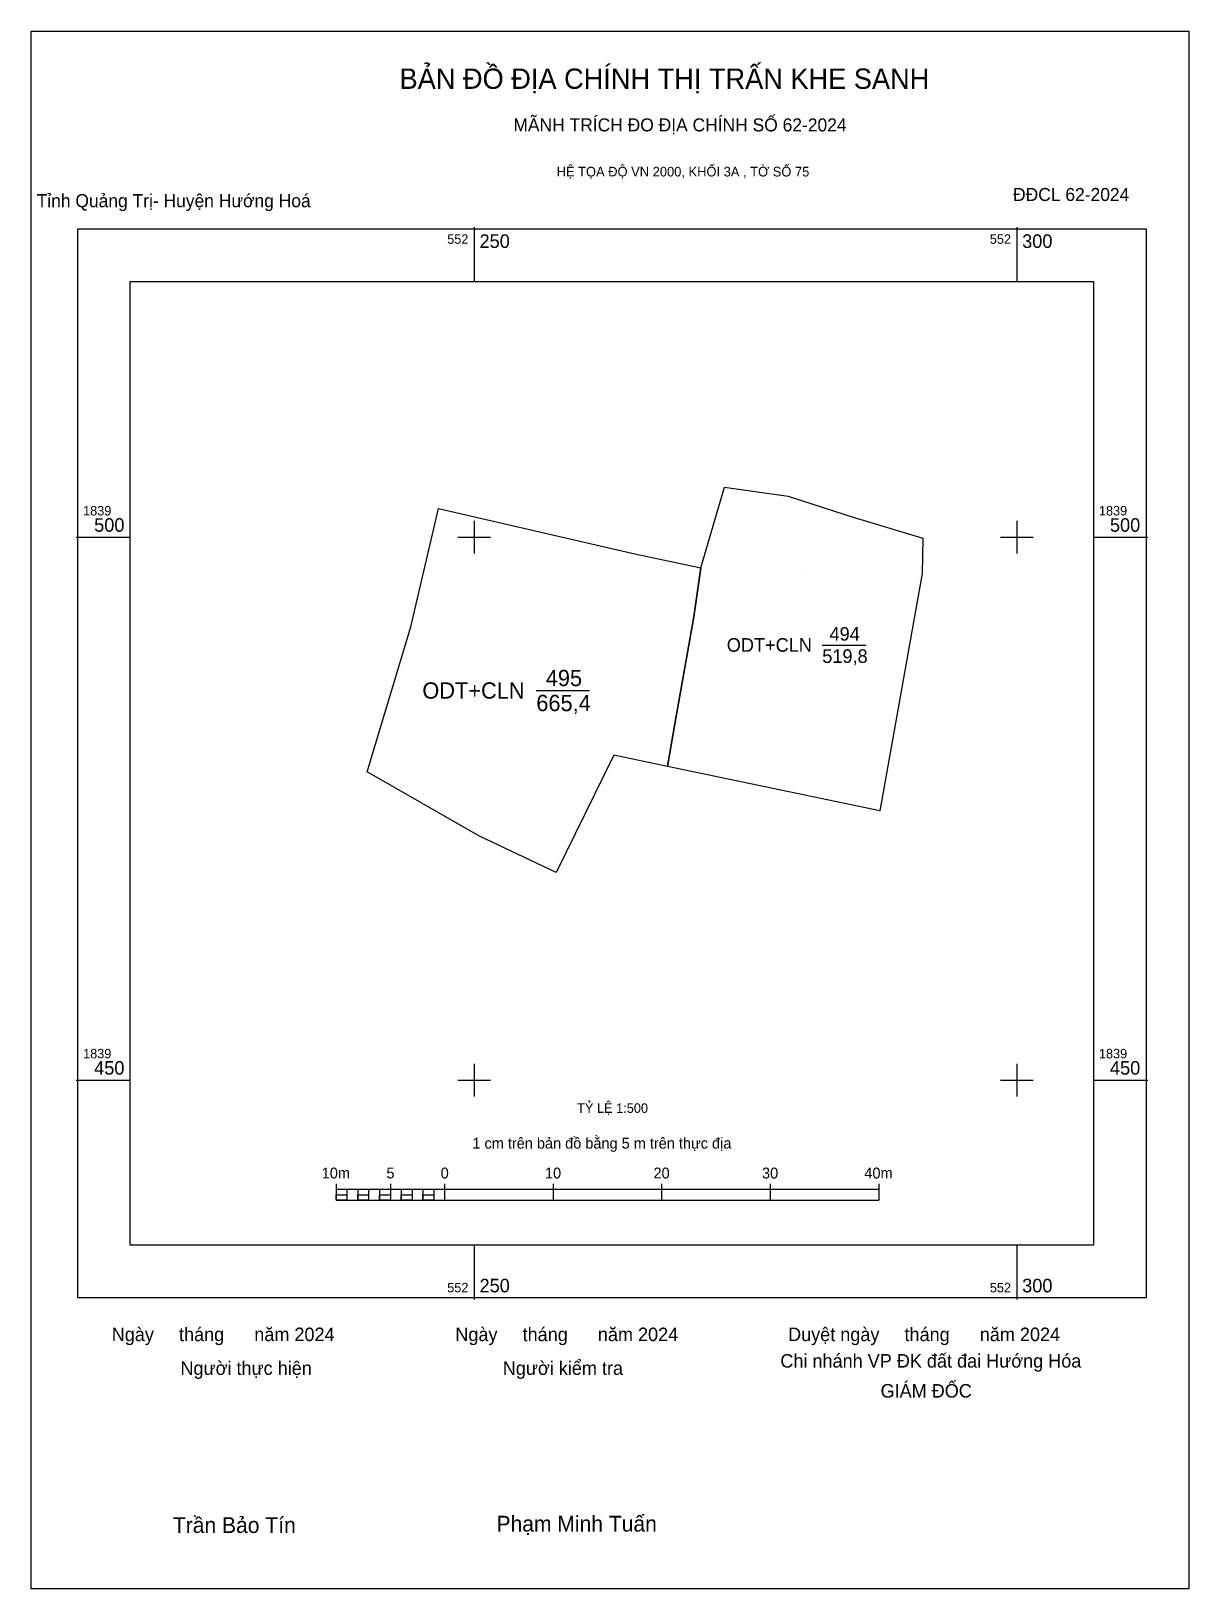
# Model space of a CAD drawing. Extents: x 552219 to 552325, y 1839403 to 1839546.
import ezdxf

# ---------------------------------------------------------------- set-up
doc = ezdxf.new("R2010")
doc.units = 0
for name, color, linetype in [('Level 10', 7, 'Continuous'), ('Level 13', 7, 'Continuous'), ('Level 15', 7, 'Continuous'), ('Level 27', 7, 'Continuous'), ('Level 4', 7, 'Continuous'), ('Level 6', 7, 'Continuous'), ('Level 62', 7, 'Continuous'), ('Level 63', 7, 'Continuous'), ('Level 9', 7, 'Continuous')]:
    doc.layers.add(name, color=color, linetype=linetype)

msp = doc.modelspace()

# ---------------------------------------------------------------- linework, layer by layer
at = {"layer": 'Level 10'}
for points in [[(552277.24, 1839478.67), (552277.94, 1839482.61), (552279.68, 1839492.46), (552280.33, 1839496.96), (552282.5, 1839504.39), (552288.37, 1839503.56), (552294.64, 1839501.54), (552294.97, 1839501.44), (552300.78, 1839499.71), (552300.7, 1839496.46), (552296.82, 1839474.59)], [(552249.57, 1839478.17), (552253.61, 1839491.52), (552256.16, 1839502.43), (552274.23, 1839498.27), (552280.33, 1839496.96), (552279.68, 1839492.46), (552277.94, 1839482.61), (552277.24, 1839478.67), (552272.3, 1839479.7), (552267, 1839468.92), (552259.87, 1839472.27)]]:
    msp.add_lwpolyline(points, close=True, dxfattribs=at)
at = {"layer": 'Level 15'}
msp.add_lwpolyline([(552218.61, 1839546.39), (552325.29, 1839546.39), (552325.29, 1839402.94), (552218.61, 1839402.94)], close=True, dxfattribs=at)
at = {"layer": 'Level 27'}
for p, q in [((552289.76, 1839496.75), (552289.76, 1839496.75)), ((552277.24, 1839478.67), (552277.24, 1839478.67))]:
    msp.add_line(p, q, dxfattribs=at)
at = {"layer": 'Level 4'}
msp.add_line((552265.16, 1839485.67), (552270.07, 1839485.67), dxfattribs=at)
at = {"layer": 'Level 62'}
msp.add_lwpolyline([(552227.75, 1839523.34), (552316.5, 1839523.34), (552316.5, 1839434.58), (552227.75, 1839434.58)], close=True, dxfattribs=at)
at = {"layer": 'Level 63'}
for p, q in [((552259.43, 1839528.34), (552259.43, 1839523.34)), ((552309.43, 1839528.34), (552309.43, 1839523.34)), ((552259.43, 1839501.29), (552259.43, 1839498.29)), ((552309.43, 1839501.29), (552309.43, 1839498.29)), ((552222.75, 1839499.79), (552227.75, 1839499.79)), ((552257.93, 1839499.79), (552260.93, 1839499.79)), ((552307.93, 1839499.79), (552310.93, 1839499.79)), ((552316.5, 1839499.79), (552321.5, 1839499.79)), ((552259.43, 1839451.29), (552259.43, 1839448.29)), ((552309.43, 1839451.29), (552309.43, 1839448.29)), ((552222.75, 1839449.79), (552227.75, 1839449.79)), ((552257.93, 1839449.79), (552260.93, 1839449.79)), ((552307.93, 1839449.79), (552310.93, 1839449.79)), ((552316.5, 1839449.79), (552321.5, 1839449.79)), ((552246.71, 1839440.23), (552246.71, 1839438.73)), ((552246.71, 1839439.73), (552296.71, 1839439.73)), ((552247.71, 1839439.73), (552247.71, 1839438.73)), ((552248.71, 1839439.73), (552248.71, 1839438.73)), ((552249.71, 1839439.73), (552249.71, 1839438.73)), ((552250.71, 1839439.73), (552250.71, 1839438.73)), ((552251.71, 1839440.23), (552251.71, 1839438.73)), ((552251.71, 1839439.73), (552251.71, 1839438.73)), ((552252.71, 1839439.73), (552252.71, 1839438.73)), ((552253.71, 1839439.73), (552253.71, 1839438.73)), ((552254.71, 1839439.73), (552254.71, 1839438.73)), ((552255.71, 1839439.73), (552255.71, 1839438.73)), ((552256.71, 1839440.23), (552256.71, 1839438.73)), ((552256.71, 1839439.73), (552256.71, 1839438.73)), ((552266.71, 1839440.23), (552266.71, 1839438.73)), ((552276.71, 1839440.23), (552276.71, 1839438.73)), ((552286.71, 1839440.23), (552286.71, 1839438.73)), ((552296.71, 1839440.23), (552296.71, 1839438.73)), ((552246.71, 1839438.73), (552296.71, 1839438.73)), ((552259.43, 1839434.58), (552259.43, 1839429.58)), ((552309.43, 1839434.58), (552309.43, 1839429.58))]:
    msp.add_line(p, q, dxfattribs=at)
for points in [[(552222.9, 1839528.18), (552321.35, 1839528.18), (552321.35, 1839429.74), (552222.9, 1839429.74)], [(552246.71, 1839439.23), (552247.71, 1839439.23), (552247.71, 1839438.73), (552246.71, 1839438.73)], [(552246.71, 1839439.23), (552247.71, 1839439.23), (552247.71, 1839438.73), (552246.71, 1839438.73)], [(552248.71, 1839439.23), (552249.71, 1839439.23), (552249.71, 1839438.73), (552248.71, 1839438.73)], [(552250.71, 1839439.23), (552251.71, 1839439.23), (552251.71, 1839438.73), (552250.71, 1839438.73)], [(552252.71, 1839439.23), (552253.71, 1839439.23), (552253.71, 1839438.73), (552252.71, 1839438.73)], [(552254.71, 1839439.23), (552255.71, 1839439.23), (552255.71, 1839438.73), (552254.71, 1839438.73)]]:
    msp.add_lwpolyline(points, close=True, dxfattribs=at)
at = {"layer": 'Level 9'}
msp.add_line((552291.5, 1839489.86), (552295.56, 1839489.86), dxfattribs=at)

# ---------------------------------------------------------------- texts
at = {"layer": 'Level 13'}
for s, height, p in [('494', 1.25, (552292.18, 1839490.26)), ('ODT+CLN', 1.25, (552282.71, 1839489.24)), ('519,8', 1.25, (552291.51, 1839488.21)), ('ODT+CLN', 1.5, (552254.66, 1839484.92)), ('495', 1.5, (552266.03, 1839486.07)), ('665,4', 1.5, (552265.16, 1839483.77))]:
    msp.add_text(s, height=height, dxfattribs=at).set_placement(p)
at = {"layer": 'Level 6'}
msp.add_text('TỶ LỆ 1:500', height=0.879, dxfattribs=at).set_placement((552268.92, 1839446.77))
at = {"layer": 'Level 63'}
for s, height, p in [('BẢN ĐỒ ĐỊA CHÍNH THỊ TRẤN KHE SANH', 1.8718, (552252.56, 1839541.08)), ('MÃNH TRÍCH ĐO ĐỊA CHÍNH SỐ 62-2024', 1.2011, (552263.05, 1839537.16)), ('HỆ TỌA ĐỘ VN 2000, KHỐI 3A , TỜ SỐ 75', 0.8891, (552267.03, 1839533.01)), ('552', 0.875, (552256.95, 1839526.81)), ('250', 1.25, (552259.93, 1839526.43)), ('552', 0.875, (552306.95, 1839526.81)), ('300', 1.25, (552309.93, 1839526.43)), ('1839', 0.875, (552223.4, 1839501.79)), ('1839', 0.875, (552317, 1839501.79)), ('500', 1.25, (552224.42, 1839500.29)), ('500', 1.25, (552318.02, 1839500.29)), ('1839', 0.875, (552223.4, 1839451.79)), ('1839', 0.875, (552317, 1839451.79)), ('450', 1.25, (552224.42, 1839450.29)), ('450', 1.25, (552318.02, 1839450.29)), ('1 cm trên bản đồ bằng 5 m trên thực địa', 1, (552259.27, 1839443.48)), ('10m', 1, (552245.39, 1839440.73)), ('5', 1, (552251.35, 1839440.73)), ('0', 1, (552256.35, 1839440.73)), ('10', 1, (552265.96, 1839440.73)), ('20', 1, (552275.96, 1839440.73)), ('30', 1, (552285.96, 1839440.73)), ('40m', 1, (552295.39, 1839440.73)), ('552', 0.875, (552256.95, 1839430.24)), ('250', 1.25, (552259.93, 1839430.24)), ('552', 0.875, (552306.95, 1839430.24)), ('300', 1.25, (552309.93, 1839430.24)), ('Ngày     tháng      năm 2024', 1.2442, (552226.04, 1839425.75)), ('Ngày     tháng      năm 2024', 1.2442, (552257.7, 1839425.75)), ('Duyệt ngày     tháng      năm 2024', 1.2442, (552288.36, 1839425.75)), ('Chi nhánh VP ĐK đất đai Hướng Hóa', 1.2442, (552287.65, 1839423.31)), ('Người thực hiện', 1.2442, (552232.37, 1839422.64)), ('Người kiểm tra', 1.2442, (552262.07, 1839422.64)), ('GIÁM ĐỐC', 1.244, (552296.88, 1839420.55)), ('Trần Bảo Tín', 1.4512, (552231.67, 1839408.08)), ('Phạm Minh Tuấn', 1.4512, (552261.49, 1839408.21))]:
    msp.add_text(s, height=height, dxfattribs=at).set_placement(p)
at = {"layer": 'Level 9'}
for s, p in [('Tỉnh Quảng Trị- Huyện Hướng Hoá', (552219.12, 1839530.18)), ('ĐĐCL 62-2024', (552309.09, 1839530.75))]:
    msp.add_text(s, height=1.2011, dxfattribs=at).set_placement(p)

doc.saveas('drawing.dxf')
